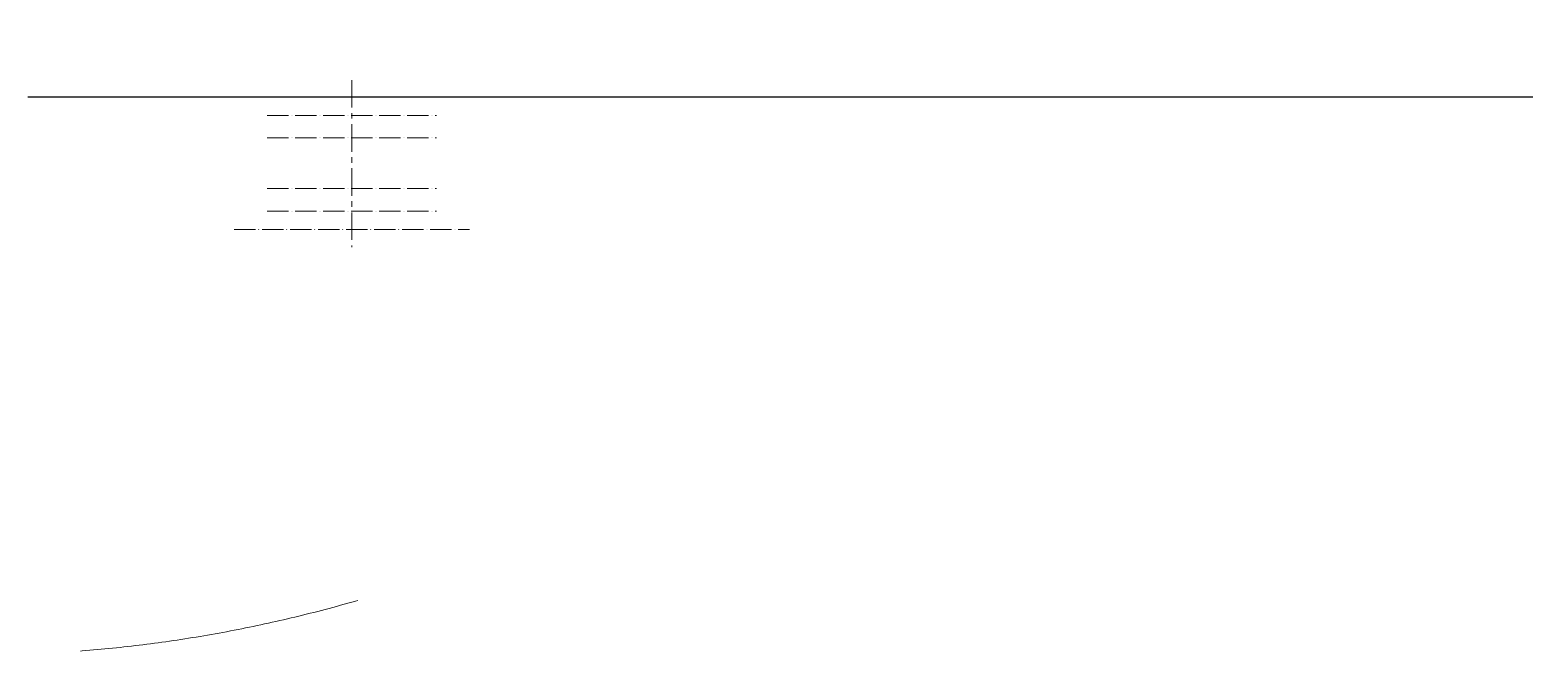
# Model space of a CAD drawing. Extents: x 766778 to 845620, y 133762 to 209800.
# Drawn here: x 782584 to 787665, y 168056 to 170182 of the extents above; entities that cross this region are included whole.
import ezdxf

# ---------------------------------------------------------------- set-up
doc = ezdxf.new("R2010")
doc.units = 0
doc.header["$MEASUREMENT"] = 0
for name, pattern in [('ACAD_ISO10W100', [18, 12, -3, 0, -3]), ('CENTER', [2, 1.25, -0.25, 0.25, -0.25]), ('Dashed_double_dotted', [38, 29, -4, 0, -1, 0, -4])]:
    doc.linetypes.add(name, pattern=pattern)
doc.layers.get('0').update_dxf_attribs({"color": 1, "linetype": 'CONTINUOUS'})
doc.layers.add('5', color=6, linetype='CONTINUOUS')

# ---------------------------------------------------------------- blocks, each defined once
blk = doc.blocks.new('bf2')
at = {"layer": '5', "color": 63, "linetype": 'Continuous'}
blk.add_lwpolyline([(789547.2, 169953), (785334.5, 169953), (785321.5, 169953), (785302.3, 169953), (785277.5, 169953), (785247.2, 169953), (785212, 169953), (785172.2, 169953), (785128.2, 169953), (785080.4, 169953), (785029, 169953), (784974.6, 169953), (784917.5, 169953), (784858, 169953), (784733.6, 169953), (784604.3, 169953), (784343.5, 169953), (784217.9, 169953), (784157.7, 169953), (784099.7, 169953), (784044.2, 169953), (783991.7, 169953), (783942.5, 169953), (783897.1, 169953), (783855.7, 169953), (783818.8, 169953), (783786.7, 169953), (783759.8, 169953), (783597.9, 169953), (783560.6, 169953), (783526.2, 169953), (783459.3, 169953), (783355.2, 169953), (783241.8, 169953), (783212.5, 169953), (783185.2, 169953), (783131.8, 169953), (783103.1, 169953), (783071.5, 169953), (783035.7, 169953.1), (782994.4, 169953.1), (782878.8, 169953.1), (782661.5, 169953.1), (782617.8, 169953.1), (782577.8, 169953.1)], dxfattribs=at)
blk = doc.blocks.new('A$C51421733')
at = {"color": 253, "linetype": 'CENTER', "lineweight": 9, "ltscale": 75}
blk.add_line((19.8, -763.5), (19.8, -195.6), dxfattribs=at)
at = {"color": 253, "linetype": 'Dashed_double_dotted', "lineweight": 9, "ltscale": 2.5}
for p, q in [((-380.4, -255.4), (420.1, -255.4)), ((-267.9, -317.6), (307.6, -317.6)), ((-267.9, -394.2), (307.6, -394.2)), ((-267.9, -566.6), (307.6, -566.6)), ((-267.9, -643.1), (307.6, -643.1)), ((-380.4, -705.4), (420.1, -705.4))]:
    blk.add_line(p, q, dxfattribs=at)
at = {"color": 250, "ltscale": 25}
blk.add_line((371.4, -705.4), (371.4, -705.4), dxfattribs=at)

msp = doc.modelspace()

# ---------------------------------------------------------------- linework, layer by layer
at = {"color": 252, "linetype": 'ACAD_ISO10W100', "lineweight": 9, "ltscale": 80}
msp.add_arc((782389.67825, 172756.50708), 4700.93286, 46.30882631, 287.22093571, dxfattribs=at)

# ---------------------------------------------------------------- block references
at = {"color": 7, "linetype": 'Continuous'}
msp.add_blockref('bf2', (0, 0), dxfattribs=at)
at = {"color": 5, "ltscale": 25, "xscale": -1, "rotation": 180}
msp.add_blockref('A$C51421733', (783658.97511, 169247.61825), dxfattribs=at)

doc.saveas('drawing.dxf')
